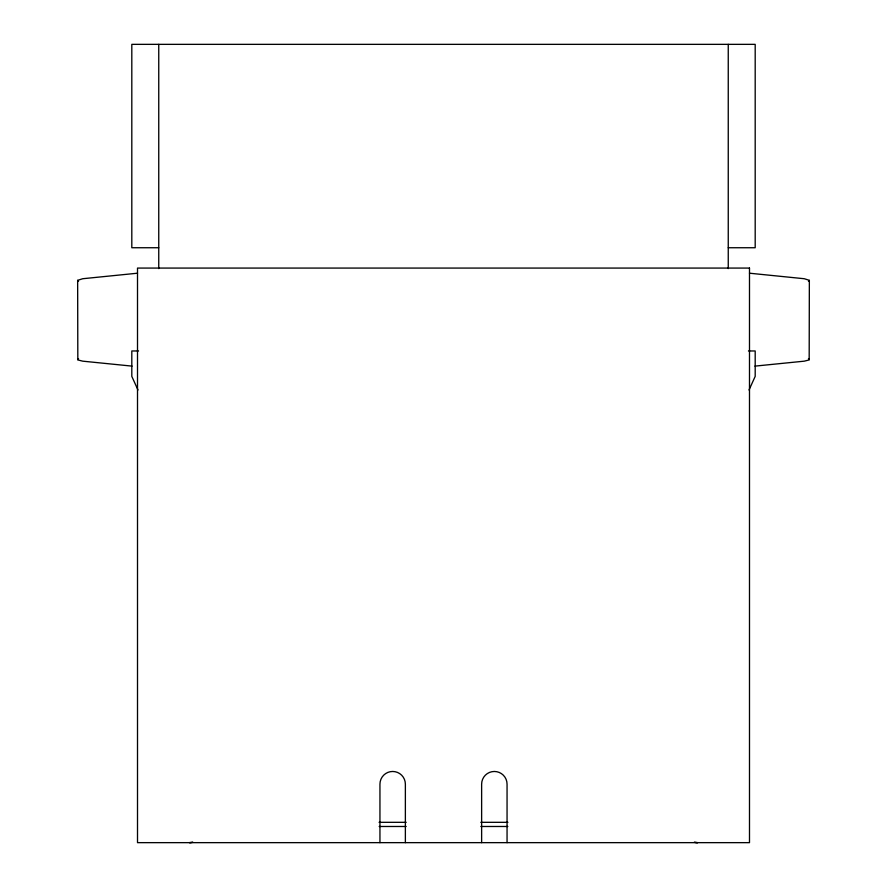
<?xml version="1.0" encoding="UTF-8"?>
<svg xmlns="http://www.w3.org/2000/svg" width="887" height="887" viewBox="0 0 887 887"><rect width="100%" height="100%" fill="white"/><g stroke="black" fill="none" stroke-linecap="round" stroke-linejoin="round"><path stroke-width="1.33" d="M749.016 390.014L755.192 376.376L755.192 350.964L748.451 350.964M132.041 366.12L82.713 361.164L77.823 359.922L77.646 280.347L82.713 278.729L137.518 273.207M749.482 273.207L804.287 278.729L809.354 280.347L809.177 359.922L804.287 361.164L754.959 366.12M77.646 359.534L78.544 358.647M809.354 280.347L808.456 281.234M158.751 247.739L131.808 247.739L131.808 44.35L755.192 44.35L755.192 247.739L728.249 247.739M138.549 350.964L131.808 350.964L131.808 376.376L137.984 390.014M379.071 822.316L406.191 822.316M480.809 822.316L507.929 822.316M379.17 826.484L406.157 826.484M480.843 826.484L507.83 826.484M808.456 358.647L809.354 359.534M78.544 281.234L77.646 280.347M728.249 44.35L728.249 268.606M507.054 842.65L507.054 784.175A12.706 12.706 0 0 0 494.347 771.468A12.706 12.706 0 0 0 481.63 784.175L481.63 842.65M405.37 842.65L405.37 784.175A12.706 12.706 0 0 0 392.653 771.468A12.706 12.706 0 0 0 379.946 784.175L379.946 842.65M158.751 44.35L158.751 268.606M192.767 842.306L189.474 842.639A31.865 31.865 0 0 0 192.778 842.306M749.493 268.074L137.507 268.074L137.507 842.65L749.493 842.65L749.493 268.074M697.526 842.639L694.233 842.306A31.865 31.865 0 0 0 697.526 842.639"/></g></svg>
